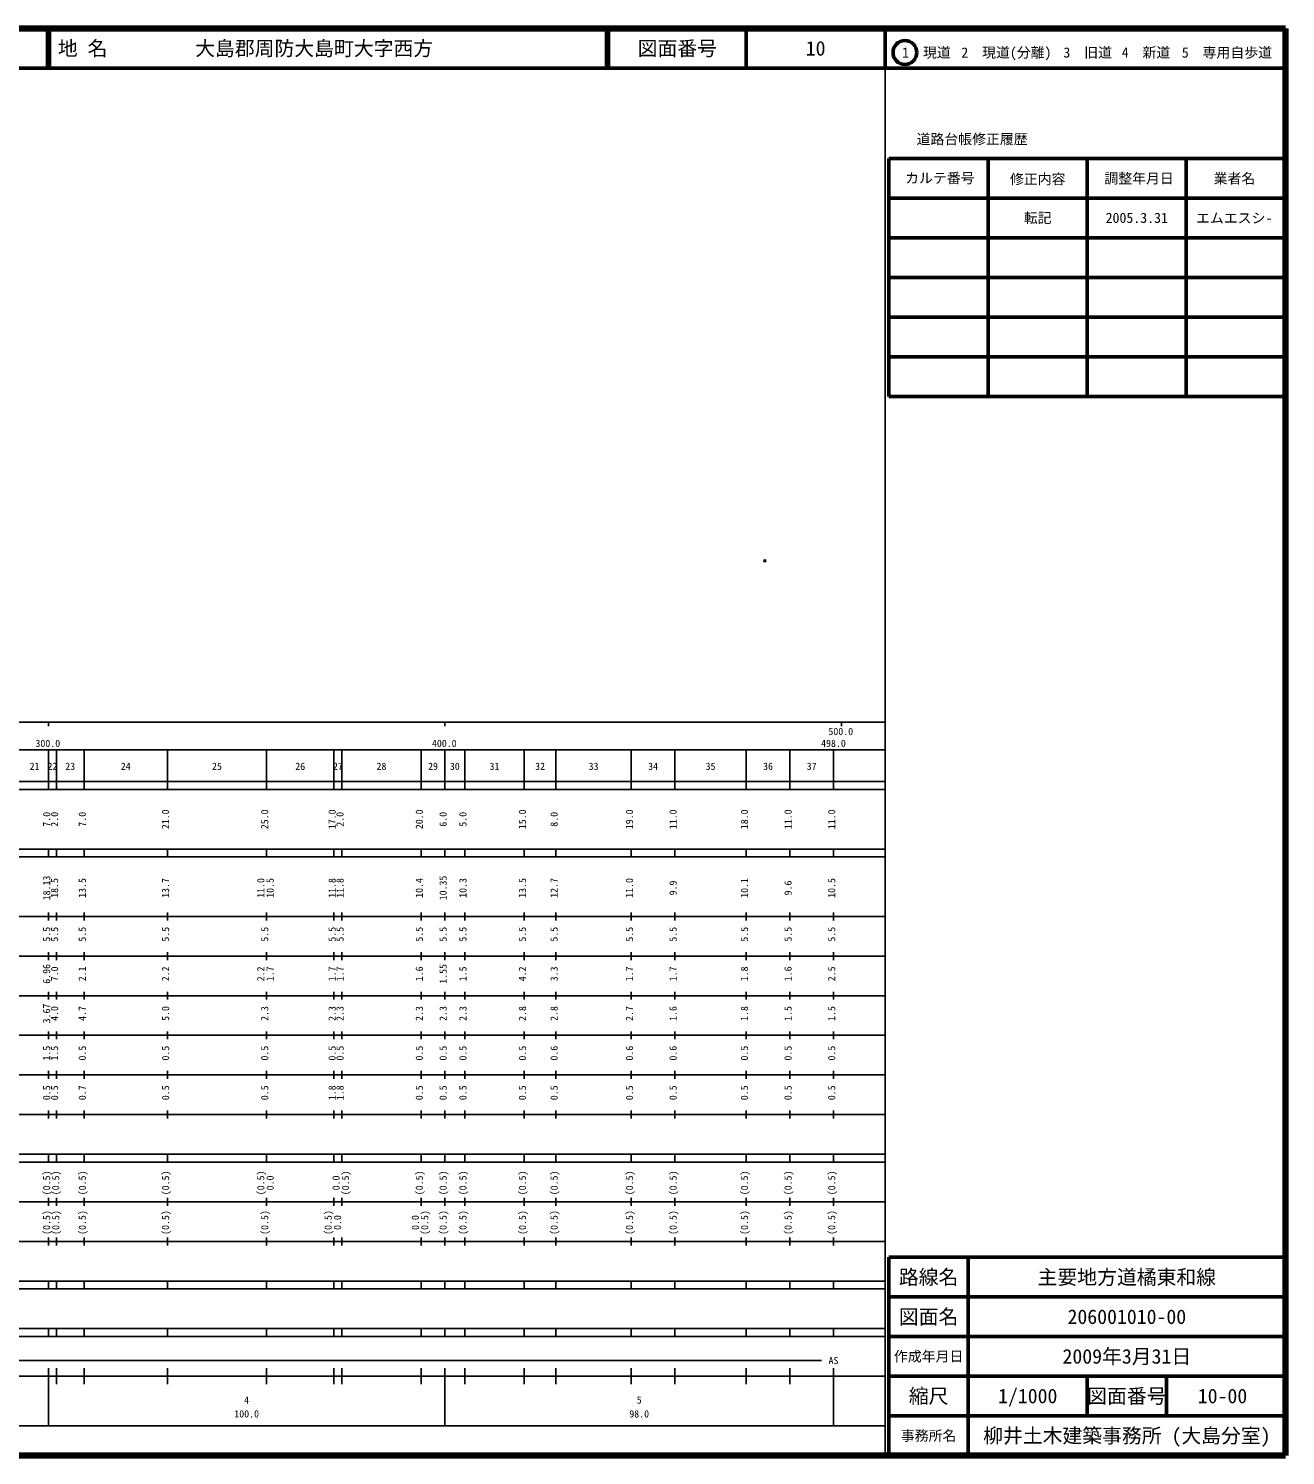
# Model space of a CAD drawing. Units: millimetres on the paper. Extents: x 40 to 680, y 20 to 380.
# Drawn here: x 363 to 680, y 20 to 380 of the extents above; entities that cross this region are included whole.
import ezdxf
from ezdxf.enums import TextEntityAlignment as Align

# ---------------------------------------------------------------- set-up
doc = ezdxf.new("R2010")
doc.units = ezdxf.units.MM
doc.header["$PDMODE"] = 32
doc.header["$PDSIZE"] = 0.5
doc.layers.add('M-OTRS', color=6, linetype='Continuous')
doc.layers.add('M-TTL-TXT', color=7, linetype='Continuous')
for name, color, linetype, lineweight in [('M-TTL', 2, 'Continuous', 140), ('M-TTL-BAND', 7, 'Continuous', 25), ('M-TTL-FRAM', 2, 'Continuous', 50), ('M-TTL-LINE', 7, 'Continuous', 50)]:
    doc.layers.add(name, color=color, linetype=linetype, lineweight=lineweight)
doc.styles.add('ＭＳ ゴシック', font='')
doc.styles.get('ＭＳ ゴシック').set_extended_font_data('MS Gothic')

msp = doc.modelspace()

# ---------------------------------------------------------------- linework, layer by layer
at = {"layer": 'M-OTRS'}
msp.add_point((548.683, 245.732), dxfattribs=at)
at = {"layer": 'M-TTL'}
for p, q in [((680, 380), (40, 380)), ((680, 20), (680, 380)), ((40, 20), (680, 20))]:
    msp.add_line(p, q, dxfattribs=at)
at = {"layer": 'M-TTL-BAND'}
for p, q in [((579, 20), (579, 370)), ((40, 205), (579, 205)), ((368, 205), (368, 204)), ((468, 205), (468, 204)), ((568, 205), (568, 204)), ((68, 198), (579, 198)), ((368, 188), (368, 198)), ((370, 188), (370, 198)), ((377, 188), (377, 198)), ((398, 188), (398, 198)), ((423, 188), (423, 198)), ((440, 188), (440, 198)), ((442, 188), (442, 198)), ((462, 188), (462, 198)), ((468, 188), (468, 198)), ((473, 188), (473, 198)), ((488, 188), (488, 198)), ((496, 188), (496, 198)), ((515, 188), (515, 198)), ((526, 188), (526, 198)), ((544, 188), (544, 198)), ((555, 188), (555, 198)), ((566, 188), (566, 198)), ((40, 190), (579, 190)), ((40, 188), (579, 188)), ((40, 173), (579, 173)), ((368, 171), (368, 173)), ((370, 171), (370, 173)), ((377, 171), (377, 173)), ((398, 171), (398, 173)), ((423, 171), (423, 173)), ((440, 171), (440, 173)), ((442, 171), (442, 173)), ((462, 171), (462, 173)), ((468, 171), (468, 173)), ((473, 171), (473, 173)), ((488, 171), (488, 173)), ((496, 171), (496, 173)), ((515, 171), (515, 173)), ((526, 171), (526, 173)), ((544, 171), (544, 173)), ((555, 171), (555, 173)), ((566, 171), (566, 173)), ((40, 171), (579, 171)), ((40, 156), (579, 156)), ((368, 155), (368, 157)), ((370, 155), (370, 157)), ((377, 155), (377, 157)), ((398, 155), (398, 157)), ((423, 155), (423, 157)), ((440, 155), (440, 157)), ((442, 155), (442, 157)), ((462, 155), (462, 157)), ((468, 155), (468, 157)), ((473, 155), (473, 157)), ((488, 155), (488, 157)), ((496, 155), (496, 157)), ((515, 155), (515, 157)), ((526, 155), (526, 157)), ((544, 155), (544, 157)), ((555, 155), (555, 157)), ((566, 155), (566, 157)), ((46, 146), (579, 146)), ((368, 145), (368, 147)), ((370, 145), (370, 147)), ((377, 145), (377, 147)), ((398, 145), (398, 147)), ((423, 145), (423, 147)), ((440, 145), (440, 147)), ((442, 145), (442, 147)), ((462, 145), (462, 147)), ((468, 145), (468, 147)), ((473, 145), (473, 147)), ((488, 145), (488, 147)), ((496, 145), (496, 147)), ((515, 145), (515, 147)), ((526, 145), (526, 147)), ((544, 145), (544, 147)), ((555, 145), (555, 147)), ((566, 145), (566, 147)), ((368, 135), (368, 137)), ((370, 135), (370, 137)), ((377, 135), (377, 137)), ((398, 135), (398, 137)), ((423, 135), (423, 137)), ((440, 135), (440, 137)), ((442, 135), (442, 137)), ((462, 135), (462, 137)), ((468, 135), (468, 137)), ((473, 135), (473, 137)), ((488, 135), (488, 137)), ((496, 135), (496, 137)), ((515, 135), (515, 137)), ((526, 135), (526, 137)), ((544, 135), (544, 137)), ((555, 135), (555, 137)), ((566, 135), (566, 137)), ((52, 136), (579, 136)), ((46, 126), (579, 126)), ((368, 125), (368, 127)), ((370, 125), (370, 127)), ((377, 125), (377, 127)), ((398, 125), (398, 127)), ((423, 125), (423, 127)), ((440, 125), (440, 127)), ((442, 125), (442, 127)), ((462, 125), (462, 127)), ((468, 125), (468, 127)), ((473, 125), (473, 127)), ((488, 125), (488, 127)), ((496, 125), (496, 127)), ((515, 125), (515, 127)), ((526, 125), (526, 127)), ((544, 125), (544, 127)), ((555, 125), (555, 127)), ((566, 125), (566, 127)), ((52, 116), (579, 116)), ((368, 115), (368, 117)), ((370, 115), (370, 117)), ((377, 115), (377, 117)), ((398, 115), (398, 117)), ((423, 115), (423, 117)), ((440, 115), (440, 117)), ((442, 115), (442, 117)), ((462, 115), (462, 117)), ((468, 115), (468, 117)), ((473, 115), (473, 117)), ((488, 115), (488, 117)), ((496, 115), (496, 117)), ((515, 115), (515, 117)), ((526, 115), (526, 117)), ((544, 115), (544, 117)), ((555, 115), (555, 117)), ((566, 115), (566, 117)), ((46, 106), (579, 106)), ((368, 105), (368, 107)), ((370, 105), (370, 107)), ((377, 105), (377, 107)), ((398, 105), (398, 107)), ((423, 105), (423, 107)), ((440, 105), (440, 107)), ((442, 105), (442, 107)), ((462, 105), (462, 107)), ((468, 105), (468, 107)), ((473, 105), (473, 107)), ((488, 105), (488, 107)), ((496, 105), (496, 107)), ((515, 105), (515, 107)), ((526, 105), (526, 107)), ((544, 105), (544, 107)), ((555, 105), (555, 107)), ((566, 105), (566, 107)), ((40, 96), (579, 96)), ((40, 94), (579, 94)), ((368, 94), (368, 96)), ((370, 94), (370, 96)), ((377, 94), (377, 96)), ((398, 94), (398, 96)), ((423, 94), (423, 96)), ((440, 94), (440, 96)), ((442, 94), (442, 96)), ((462, 94), (462, 96)), ((468, 94), (468, 96)), ((473, 94), (473, 96)), ((488, 94), (488, 96)), ((496, 94), (496, 96)), ((515, 94), (515, 96)), ((526, 94), (526, 96)), ((544, 94), (544, 96)), ((555, 94), (555, 96)), ((566, 94), (566, 96)), ((49, 84), (579, 84)), ((368, 83), (368, 85)), ((370, 83), (370, 85)), ((377, 83), (377, 85)), ((398, 83), (398, 85)), ((423, 83), (423, 85)), ((440, 83), (440, 85)), ((442, 83), (442, 85)), ((462, 83), (462, 85)), ((468, 83), (468, 85)), ((473, 83), (473, 85)), ((488, 83), (488, 85)), ((496, 83), (496, 85)), ((515, 83), (515, 85)), ((526, 83), (526, 85)), ((544, 83), (544, 85)), ((555, 83), (555, 85)), ((566, 83), (566, 85)), ((40, 74), (579, 74)), ((368, 73), (368, 75)), ((370, 73), (370, 75)), ((377, 73), (377, 75)), ((398, 73), (398, 75)), ((423, 73), (423, 75)), ((440, 73), (440, 75)), ((442, 73), (442, 75)), ((462, 73), (462, 75)), ((468, 73), (468, 75)), ((473, 73), (473, 75)), ((488, 73), (488, 75)), ((496, 73), (496, 75)), ((515, 73), (515, 75)), ((526, 73), (526, 75)), ((544, 73), (544, 75)), ((555, 73), (555, 75)), ((566, 73), (566, 75)), ((40, 64), (579, 64)), ((40, 62), (579, 62)), ((368, 62), (368, 64)), ((370, 62), (370, 64)), ((377, 62), (377, 64)), ((398, 62), (398, 64)), ((423, 62), (423, 64)), ((440, 62), (440, 64)), ((442, 62), (442, 64)), ((462, 62), (462, 64)), ((468, 62), (468, 64)), ((473, 62), (473, 64)), ((488, 62), (488, 64)), ((496, 62), (496, 64)), ((515, 62), (515, 64)), ((526, 62), (526, 64)), ((544, 62), (544, 64)), ((555, 62), (555, 64)), ((566, 62), (566, 64)), ((40, 52), (579, 52)), ((368, 50), (368, 52)), ((370, 50), (370, 52)), ((377, 50), (377, 52)), ((398, 50), (398, 52)), ((423, 50), (423, 52)), ((440, 50), (440, 52)), ((442, 50), (442, 52)), ((462, 50), (462, 52)), ((468, 50), (468, 52)), ((473, 50), (473, 52)), ((488, 50), (488, 52)), ((496, 50), (496, 52)), ((515, 50), (515, 52)), ((526, 50), (526, 52)), ((544, 50), (544, 52)), ((555, 50), (555, 52)), ((566, 50), (566, 52)), ((40, 50), (579, 50)), ((71, 44), (563, 44)), ((40, 40), (579, 40)), ((368, 27.5), (368, 42)), ((370, 38), (370, 42)), ((377, 38), (377, 42)), ((398, 38), (398, 42)), ((423, 38), (423, 42)), ((440, 38), (440, 42)), ((442, 38), (442, 42)), ((462, 38), (462, 42)), ((468, 27.5), (468, 42)), ((473, 38), (473, 42)), ((488, 38), (488, 42)), ((496, 38), (496, 42)), ((515, 38), (515, 42)), ((526, 38), (526, 42)), ((544, 38), (544, 42)), ((555, 38), (555, 42)), ((566, 27.5), (566, 42)), ((68, 27.5), (579, 27.5))]:
    msp.add_line(p, q, dxfattribs=at)
at = {"layer": 'M-TTL-FRAM'}
for p, q in [((580, 347.197), (580, 287.197)), ((580, 347.197), (680, 347.197)), ((580, 287.197), (680, 287.197)), ((680, 70), (580, 70)), ((580, 70), (580, 20))]:
    msp.add_line(p, q, dxfattribs=at)
at = {"layer": 'M-TTL-LINE'}
for p, q in [((367.75, 380), (367.75, 370)), ((368.25, 380), (368.25, 370)), ((508.747, 380), (508.747, 370)), ((509.247, 380), (509.247, 370)), ((543.997, 380), (543.997, 370)), ((579, 380), (579, 370)), ((40, 370), (680, 370)), ((605, 347.197), (605, 287.197)), ((630, 347.197), (630, 287.197)), ((655, 347.197), (655, 287.197)), ((580, 337.197), (680, 337.197)), ((580, 327.197), (680, 327.197)), ((580, 317.197), (680, 317.197)), ((580, 307.197), (680, 307.197)), ((580, 297.197), (680, 297.197)), ((600, 70), (600, 20)), ((680, 60), (580, 60)), ((680, 50), (580, 50)), ((680, 40), (580, 40)), ((630, 40), (630, 30)), ((650, 40), (650, 30)), ((680, 30), (580, 30))]:
    msp.add_line(p, q, dxfattribs=at)
msp.add_circle((584.031, 373.958), 3, dxfattribs=at)

# ---------------------------------------------------------------- texts
at = {"layer": 'M-TTL-BAND', "style": 'ＭＳ ゴシック'}
for s, p in [('500.0', (567.844, 201.195)), ('300.0', (367.844, 198.195)), ('400.0', (467.844, 198.195)), ('498.0', (566, 198.195)), ('21', (364.5, 192.405)), ('22', (369, 192.405)), ('23', (373.5, 192.405)), ('24', (387.5, 192.405)), ('25', (410.5, 192.405)), ('26', (431.5, 192.405)), ('27', (441, 192.405)), ('28', (452, 192.405)), ('29', (465, 192.405)), ('30', (470.5, 192.405)), ('31', (480.5, 192.405)), ('32', (492, 192.405)), ('33', (505.5, 192.405)), ('34', (520.5, 192.405)), ('35', (535, 192.405)), ('36', (549.5, 192.405)), ('37', (560.5, 192.405)), ('AS', (566, 42.5)), ('4', (418, 32.523)), ('5', (517, 32.523)), ('100.0', (418, 29.033)), ('98.0', (517, 29.033))]:
    msp.add_text(s, height=1.833, dxfattribs=at).set_placement(p, align=Align.BOTTOM_CENTER)
for s, p in [('7.0', (369, 180.5)), ('2.0', (371, 180.5)), ('7.0', (378, 180.5)), ('21.0', (399, 180.5)), ('25.0', (424, 180.5)), ('17.0', (441, 180.5)), ('2.0', (443, 180.5)), ('20.0', (463, 180.5)), ('6.0', (469, 180.5)), ('5.0', (474, 180.5)), ('15.0', (489, 180.5)), ('8.0', (497, 180.5)), ('19.0', (516, 180.5)), ('11.0', (527, 180.5)), ('18.0', (545, 180.5)), ('11.0', (556, 180.5)), ('11.0', (567, 180.5)), ('18.13', (369, 163.174)), ('10.35', (469, 163.174)), ('18.5', (371, 163.174)), ('13.5', (378, 163.174)), ('13.7', (399, 163.174)), ('11.0', (423, 163.174)), ('10.5', (425.37, 163.174)), ('11.8', (441, 163.174)), ('11.8', (443, 163.174)), ('10.4', (463, 163.174)), ('10.3', (474, 163.174)), ('13.5', (489, 163.174)), ('12.7', (497, 163.174)), ('11.0', (516, 163.174)), ('9.9', (527, 163.174)), ('10.1', (545, 163.174)), ('9.6', (556, 163.174)), ('10.5', (567, 163.174)), ('5.5', (369, 151.5)), ('5.5', (371, 151.5)), ('5.5', (378, 151.5)), ('5.5', (399, 151.5)), ('5.5', (424, 151.5)), ('5.5', (441, 151.5)), ('5.5', (443, 151.5)), ('5.5', (463, 151.5)), ('5.5', (469, 151.5)), ('5.5', (474, 151.5)), ('5.5', (489, 151.5)), ('5.5', (497, 151.5)), ('5.5', (516, 151.5)), ('5.5', (527, 151.5)), ('5.5', (545, 151.5)), ('5.5', (556, 151.5)), ('5.5', (567, 151.5)), ('6.96', (369, 141.5)), ('7.0', (371, 141.5)), ('2.1', (378, 141.5)), ('2.2', (399, 141.5)), ('2.2', (423, 141.5)), ('1.7', (425.37, 141.5)), ('1.7', (441, 141.5)), ('1.7', (443, 141.5)), ('1.6', (463, 141.5)), ('1.55', (469, 141.5)), ('1.5', (474, 141.5)), ('4.2', (489, 141.5)), ('3.3', (497, 141.5)), ('1.7', (516, 141.5)), ('1.7', (527, 141.5)), ('1.8', (545, 141.5)), ('1.6', (556, 141.5)), ('2.5', (567, 141.5)), ('3.67', (369, 131.5)), ('4.0', (371, 131.5)), ('4.7', (378, 131.5)), ('5.0', (399, 131.5)), ('2.3', (424, 131.5)), ('2.3', (441, 131.5)), ('2.3', (443, 131.5)), ('2.3', (463, 131.5)), ('2.3', (469, 131.5)), ('2.3', (474, 131.5)), ('2.8', (489, 131.5)), ('2.8', (497, 131.5)), ('2.7', (516, 131.5)), ('1.6', (527, 131.5)), ('1.8', (545, 131.5)), ('1.5', (556, 131.5)), ('1.5', (567, 131.5)), ('1.5', (369, 121.5)), ('1.5', (371, 121.5)), ('0.5', (378, 121.5)), ('0.5', (399, 121.5)), ('0.5', (424, 121.5)), ('0.5', (441, 121.5)), ('0.5', (443, 121.5)), ('0.5', (463, 121.5)), ('0.5', (469, 121.5)), ('0.5', (474, 121.5)), ('0.5', (489, 121.5)), ('0.6', (497, 121.5)), ('0.6', (516, 121.5)), ('0.6', (527, 121.5)), ('0.5', (545, 121.5)), ('0.5', (556, 121.5)), ('0.5', (567, 121.5)), ('0.5', (369, 111.5)), ('0.5', (371, 111.5)), ('0.7', (378, 111.5)), ('0.5', (399, 111.5)), ('0.5', (424, 111.5)), ('1.8', (441, 111.5)), ('1.8', (443, 111.5)), ('0.5', (463, 111.5)), ('0.5', (469, 111.5)), ('0.5', (474, 111.5)), ('0.5', (489, 111.5)), ('0.5', (497, 111.5)), ('0.5', (516, 111.5)), ('0.5', (527, 111.5)), ('0.5', (545, 111.5)), ('0.5', (556, 111.5)), ('0.5', (567, 111.5)), ('(0.5)', (369, 88.764)), ('(0.5)', (371.3, 88.764)), ('(0.5)', (378, 88.764)), ('(0.5)', (399, 88.764)), ('(0.5)', (423, 88.764)), ('0.0', (425.37, 88.764)), ('0.0', (442, 88.764)), ('(0.5)', (444.37, 88.764)), ('(0.5)', (463, 88.764)), ('(0.5)', (469, 88.764)), ('(0.5)', (474, 88.764)), ('(0.5)', (489, 88.764)), ('(0.5)', (497, 88.764)), ('(0.5)', (516, 88.764)), ('(0.5)', (527, 88.764)), ('(0.5)', (545, 88.764)), ('(0.5)', (556, 88.764)), ('(0.5)', (567, 88.764)), ('(0.5)', (369, 78.764)), ('(0.5)', (371.3, 78.764)), ('(0.5)', (378, 78.764)), ('(0.5)', (399, 78.764)), ('(0.5)', (424, 78.764)), ('(0.5)', (440, 78.764)), ('0.0', (442.37, 78.764)), ('0.0', (462, 78.764)), ('(0.5)', (464.37, 78.764)), ('(0.5)', (469, 78.764)), ('(0.5)', (474, 78.764)), ('(0.5)', (489, 78.764)), ('(0.5)', (497, 78.764)), ('(0.5)', (516, 78.764)), ('(0.5)', (527, 78.764)), ('(0.5)', (545, 78.764)), ('(0.5)', (556, 78.764)), ('(0.5)', (567, 78.764))]:
    msp.add_text(s, height=1.833, rotation=90, dxfattribs=at).set_placement(p, align=Align.BOTTOM_CENTER)
at = {"layer": 'M-TTL-TXT', "style": 'ＭＳ ゴシック'}
for s, p in [('地 名', (370.38, 375)), ('大島郡周防大島町大字西方', (405.024, 375))]:
    msp.add_text(s, height=3.666, dxfattribs=at).set_placement(p, align=Align.MIDDLE_LEFT)
for s, height, p in [('図面番号', 3.666, (526.622, 375)), ('10', 3.666, (561.497, 375)), ('1\u3000現道', 2.566, (589.448, 373.958)), ('2\u3000現道(分離)', 2.566, (609.619, 373.958)), ('3\u3000旧道', 2.566, (630.121, 373.958)), ('4\u3000新道', 2.566, (644.824, 373.958)), ('5\u3000専用自歩道', 2.566, (665.228, 373.958)), ('道路台帳修正履歴', 2.566, (600.968, 352.113)), ('カルテ番号', 2.566, (592.839, 342.277)), ('修正内容', 2.566, (617.509, 342.023)), ('調整年月日', 2.566, (643.089, 342.197)), ('業者名', 2.566, (667.134, 342.197)), ('転記', 2.566, (617.5, 332.245)), ('2005.3.31', 2.566, (642.5, 332.245)), ('エムエスシ-', 2.566, (667.077, 332.189)), ('路線名', 3.666, (590, 65)), ('路線名', 3.666, (590, 65)), ('主要地方道橘東和線', 3.666, (640, 65)), ('図面名', 3.666, (590, 55)), ('図面名', 3.666, (590, 55)), ('206001010-00', 3.666, (640, 55)), ('2009年3月31日', 3.666, (640, 45)), ('作成年月日', 2.566, (590, 45)), ('作成年月日', 2.566, (590, 45)), ('縮尺', 3.666, (590, 35)), ('縮尺', 3.666, (590, 35)), ('1/1000', 3.666, (615, 35)), ('図面番号', 3.666, (640, 35)), ('図面番号', 3.666, (640, 35)), ('10-00', 3.666, (664.125, 35)), ('事務所名', 2.566, (590, 25)), ('事務所名', 2.566, (590, 25)), ('柳井土木建築事務所 (大島分室)', 3.666, (640, 25))]:
    msp.add_text(s, height=height, dxfattribs=at).set_placement(p, align=Align.MIDDLE_CENTER)

doc.saveas('drawing.dxf')
